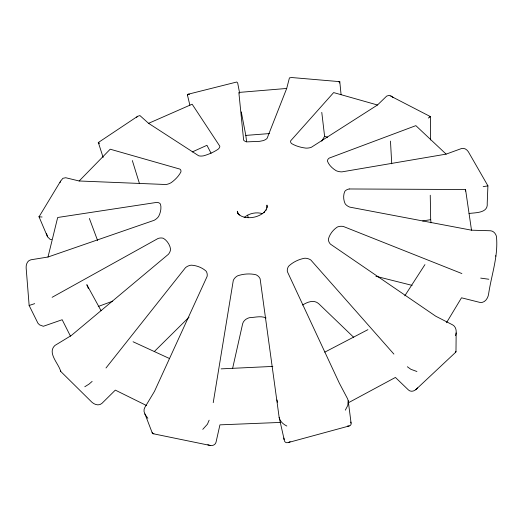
<?xml version="1.0" encoding="UTF-8"?>
<svg xmlns="http://www.w3.org/2000/svg" width="523" height="523" viewBox="0 0 523 523"><rect width="100%" height="100%" fill="white"/><g stroke="black" fill="none" stroke-linecap="round" stroke-linejoin="round"><path stroke-width="0.78" d="M266.985 206.415L266.992 205.081L266.861 207.938M461.881 273.555L343.35 226.459A9.251 7.361 12.2 0 0 337.302 227.054C333.151 229.728 329.549 234.356 328.392 239.168A9.296 7.44 12 0 0 330.438 244.136L435.744 316.212L452.768 324.946C455.566 326.502 456.455 329.921 456.161 332.929L455.978 351.966L415.759 389.694C413.726 391.374 410.555 391.982 408.496 390.014L395.421 377.443L348.155 402.887M465.522 191.117L465.555 189.529L349.22 188.973M393.897 354.097L310.845 260.029A9.447 8.218 2.1 0 0 304.798 258.225C298.953 259.218 292.945 262.062 288.676 266.174A9.46 8.257 1.2 0 0 287.369 271.646L339.309 383.117L347.599 398.827L348.22 400.729L351.083 423.114L351.044 424.434L350.39 425.408L349.161 425.97L288.363 442.517L286.761 442.726L285.46 442.281L284.545 441.216L279.145 417.347L260.127 278.798A9.479 8.368 -18.4 0 0 255.963 274.758C250.046 273.346 243.287 273.81 237.56 275.85A9.473 8.348 -19.5 0 0 233.297 280.374L213.227 402.671M446.126 154.128L415.857 125.644L329.248 158.077A8.61 5.053 8.1 0 0 327.457 161.189C328.915 165.163 332.536 168.517 336.145 170.701A8.662 5.112 8.3 0 0 341.924 171.871L446.126 154.128L461.482 148.552C464.921 147.473 467.935 150.434 469.249 153.331L487.92 185.822L487.22 203.212C488.351 213.292 475.603 212.508 469.02 213.502M430.527 139.994L430.37 116.583L389.197 95.317L386.674 96.101L377.488 104.999L311.329 147.29A8.394 4.262 0.8 0 1 305.877 148.12C300.98 147.499 295.913 146.139 291.664 143.622A8.361 4.23 0.6 0 1 290.696 140.792L333.641 92.584L377.488 104.999M51.6 239.645L50.038 239.273L47.521 236.782L39.035 216.81L60.576 181.18L62.891 178.31L65.715 177.735L79.156 180.991L165.968 184.521A8.46 4.465 -26 0 0 171.322 182.579C175.12 179.775 178.761 176.166 180.886 171.943A8.42 4.432 -25.8 0 0 179.886 169.099L110.209 149.205L79.156 180.991M455.579 335.635L456.161 332.929M232.578 368.571L242.665 323.652C243.515 320.573 246.385 318.52 249.347 317.703C254.819 317.507 260.925 315.519 266.102 317.991M286.696 88.459L238.854 92.434L243.626 140.131A8.237 3.838 -8.3 0 0 246.954 141.864L259.591 141.341L263.154 140.628A8.25 3.844 -8 0 0 267.109 138.327L286.696 88.459L289.435 77.888L291.546 77.522L339.793 81.66L341.068 94.591M47.998 257.022L57.68 217.49L156.907 202.368A8.701 5.361 -32.6 0 1 160.463 204.127C161.64 208.049 160.522 212.854 158.626 216.457A8.76 5.426 -32.8 0 1 154.161 220.301L47.998 257.022L30.949 259.781C27.288 260.506 25.889 264.651 26.15 267.979L29.144 305.478L37.963 323.266L39.591 324.888L43.344 326.28L62.172 319.73L70.481 336.204M487.907 185.855L483.18 186.678M209.128 420.204L207.428 424.212L202.774 429.357M60.067 182.56L60.576 181.18M146.649 405.593L115.328 390.119L101.926 403.377C98.978 406.142 94.46 404.645 91.845 402.161L60.648 371.35L60.786 370.984M265.697 210.782L267.345 206.748M339.394 82.994L339.793 81.66M189.856 105.11L187.397 94.859L187.672 94.356L236.782 82.006L237.69 83.046L239.632 93.179M321.743 141.177L324.6 136.287L321.776 112.38M446.498 322.73L461.508 297.796L479.813 302.392C484.834 303.399 488.201 298.071 488.652 293.691C491.496 274.693 498.53 255.616 496.405 236.2C495.595 233.461 493.424 230.924 490.411 230.761L471.498 230.185L349.815 207.128A8.996 6.256 12.9 0 1 345.187 203.813C343.363 200.159 343.055 195.033 344.834 191.333A8.937 6.184 12.7 0 1 349.22 188.973M103.136 157.449L98.337 142.518L137.641 116.302L139.916 115.563L148.584 123.33L198.675 155.776A8.276 3.916 -17.5 0 0 203.565 155.821C208.684 154.383 213.744 152.193 218.137 149.212A8.257 3.903 -17.2 0 0 219.804 146.205L192.144 104.208L148.584 123.33M345.317 410.163L347.802 405.417L348.22 400.729M404.795 295.822L424.938 264.618M105.999 367.983L185.488 267.658A9.322 7.662 -33.3 0 1 191.222 265.168C196.485 265.423 202.224 267.554 206.088 271.149A9.362 7.734 -33 0 1 207.115 276.419L154.455 391.413L144.799 407.502L144.093 409.417L144.067 411.608L152.35 433.207L152.912 433.685L210.141 445.446C212.6 445.949 215.476 444.831 216.038 442.183L219.928 424.853L280.276 422.434M266.129 209.73L263.912 212.488L264.599 211.893C259.14 216.836 251.295 218.706 244.143 217.195M415.759 389.694L417.563 387.896M154.259 351.6L189.032 317.193M136.438 117.472L137.641 116.302M92.14 381.411L88.962 384.163L84.785 386.745M455.428 352.365L455.945 351.358M428.304 118.061L430.37 116.583L429.422 116.838M52.117 297.312L158.057 238.481A9.035 6.538 -36.1 0 1 163.424 238.331C167.092 240.508 169.982 244.954 170.57 249.17A9.094 6.616 -36.1 0 1 168.386 254.302L71.39 335.439L54.941 345.455C46.867 352.953 58.929 363.812 60.648 371.35M324.796 352.142L367.917 329.66M302.647 305.033C307.164 302.072 313.865 299.45 318.559 303.549L353.718 337.348M288.363 442.517L290.16 441.654M192.235 151.945L206.951 145.302L211.089 153.265M338.59 81.856L339.381 81.562M98.239 306.478L112.7 301.17M34.688 303.647L29.144 305.478M422.662 220.948L430.684 219.66L430.246 195.236M39.055 216.744L39.598 216.672M98.337 142.518L99.01 142.439M241.266 111.896L245.817 135.405L269.397 133.581M347.435 426.068L349.161 425.97M221.131 368.865L272.829 366.414M488.822 279.249L480.689 278.105M152.912 433.685L153.899 433.678M42.056 217.006L39.035 216.81M188.424 94.166L189.594 94.29M416.929 371.507L410.869 369.297L407.332 366.741M375.926 276.281L412.157 285.388M207.801 444.753L210.141 445.446M324.6 136.287L327.666 137.229M495.392 255.878L495.948 256.048M244.849 217.424L241.338 216.143L238.553 214.195L239.403 215.045L237.605 212.678L238.115 213.887L237.318 211.227L237.821 213.547M133.077 341.761L169.445 358.51M286.82 426.029C283.283 424.31 279.91 421.381 279.145 417.347M99.448 143.688L98.18 142.759M390.759 95.768L393.446 97.703M147.852 418.328L144.721 413.935M101.109 310.76L86.831 284.695L88.354 288.467M47.521 236.782L46.475 233.336M89.374 218.457L97.611 240.541M350.704 422.061L351.083 423.114M132.332 160.561L139.478 183.625M187.397 94.859L187.626 95.637M276.987 399.925L277.497 402.246M247.654 215.156L248.144 217.522M465.555 189.529L471.498 230.185M245.817 135.405L246.627 141.87M283.878 438.039L284.074 439.601M152.245 432.292L152.35 433.207M430.684 219.66L431.03 222.87M390.478 141.105L391.727 163.771M244.444 217.352A14.814 10.597 -11.4 0 1 262.585 213.717"/></g></svg>
